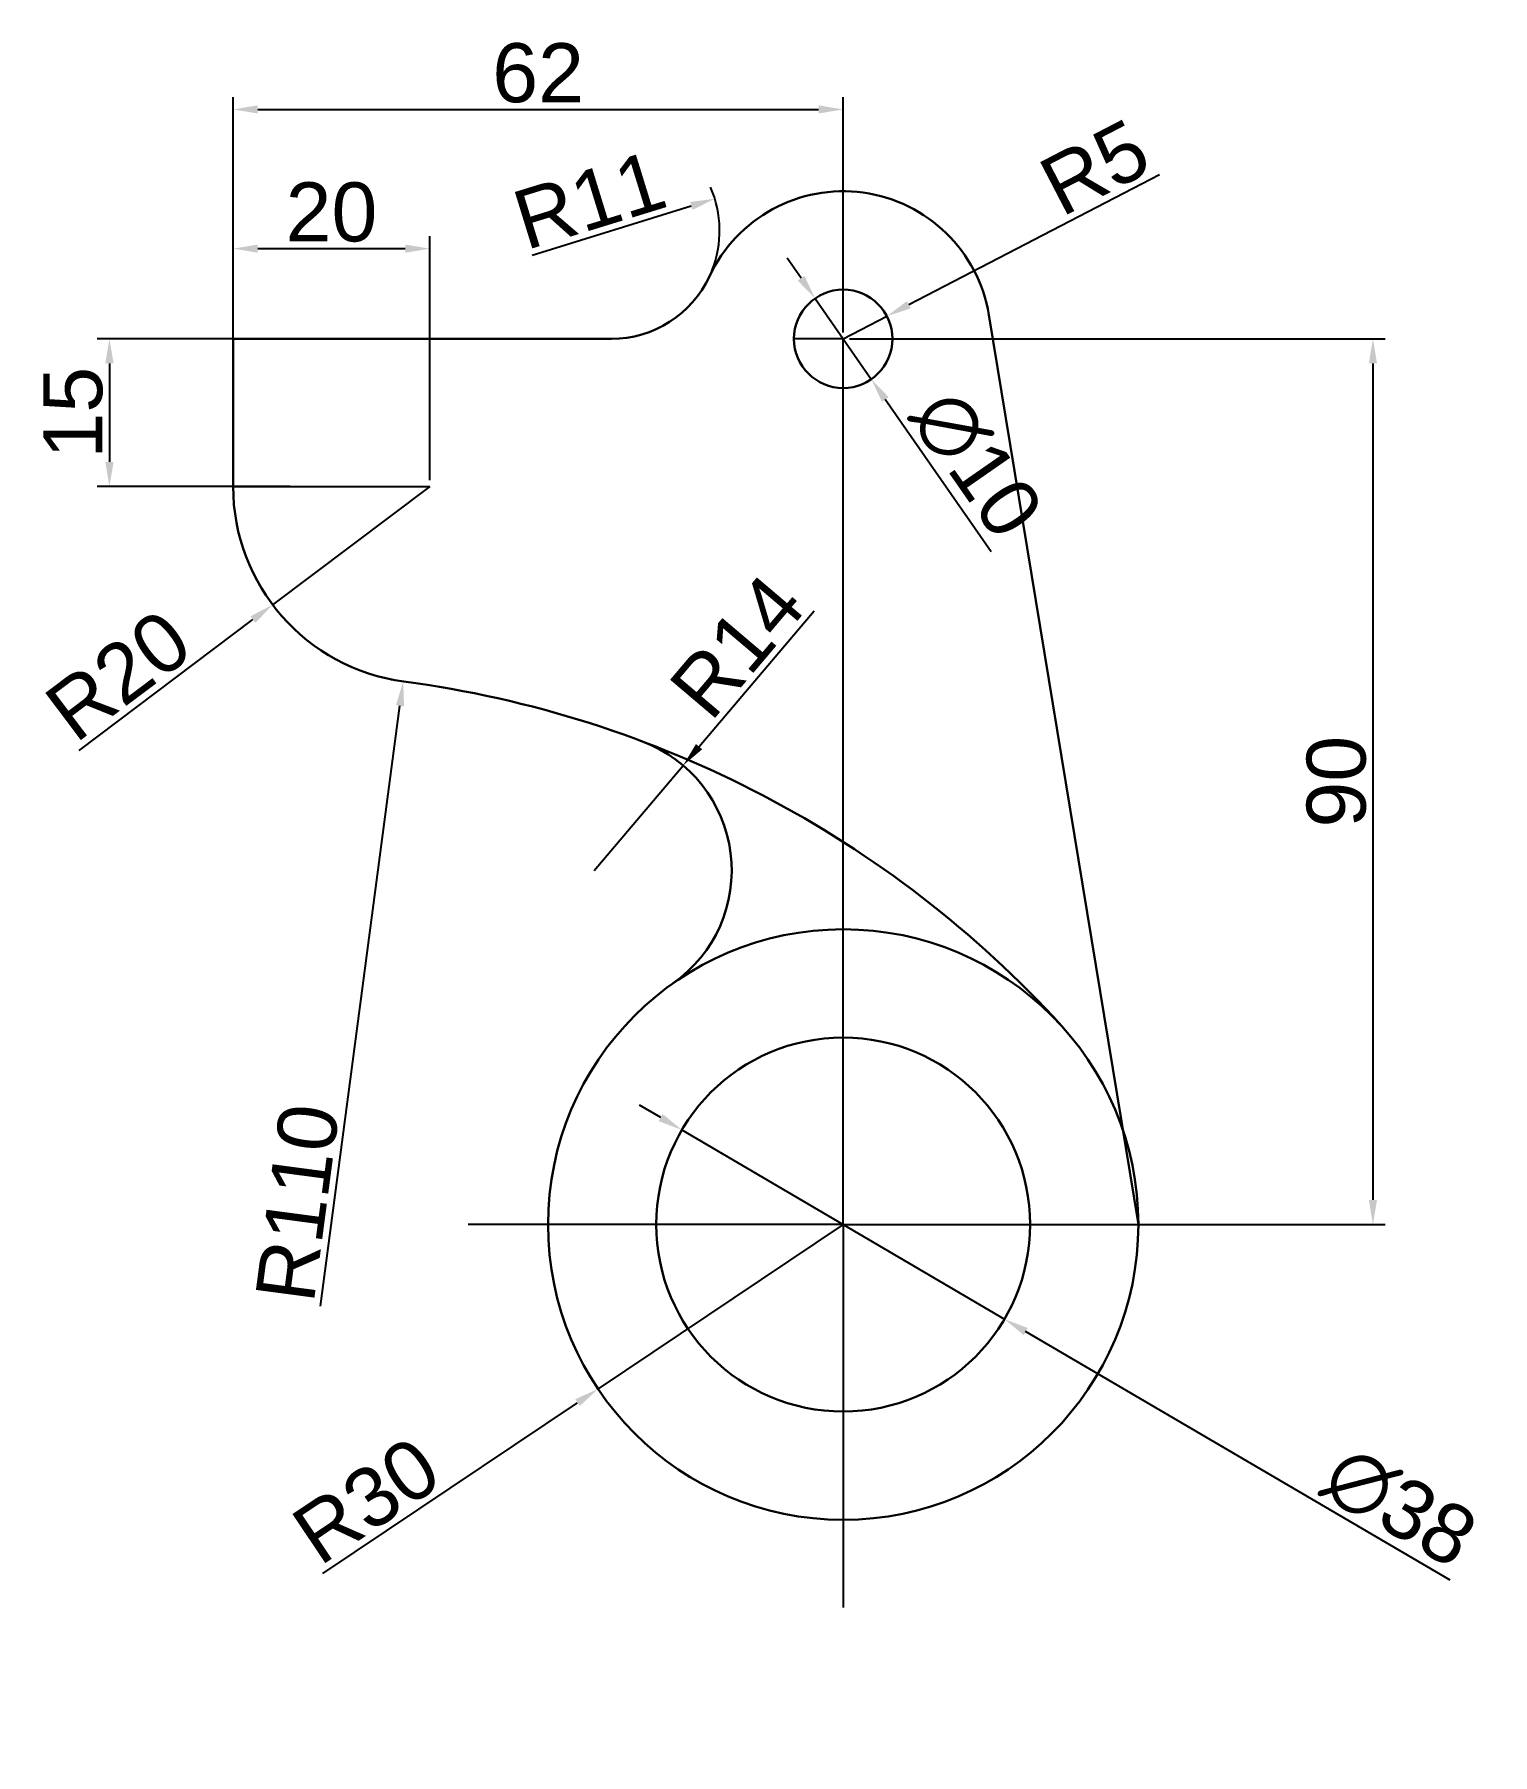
# Model space of a CAD drawing. Header units: millimetres. Extents: x 4353 to 4502, y 1605 to 1780.
import ezdxf

# ---------------------------------------------------------------- set-up
doc = ezdxf.new("R2010")
doc.units = ezdxf.units.MM
doc.styles.get("Standard").update_dxf_attribs({"font": 'arial.ttf'})
doc.dimstyles.new('ISO-25', dxfattribs={"dimtxt": 6, "dimasz": 2.5, "dimexe": 1.25, "dimexo": 0.625, "dimtad": 1, "dimtxsty": 'Standard', "dimcen": 2.5, "dimadec": 0, "dimazin": 0, "dimtfac": 1, "dimtmove": 0, "dimatfit": 3, "dimfxl": 1, "dimarcsym": 0})

# ---------------------------------------------------------------- blocks, each defined once
blk = doc.blocks.new('*D1')
at = {"color": 0, "lineweight": -2, "transparency": 16777216}
for p, q in [((4417.11, 1669.63), (4414.95, 1670.9)), ((4419.26, 1668.37), (4452.05, 1649.15)), ((4497.33, 1622.61), (4454.2, 1647.89))]:
    blk.add_line(p, q, dxfattribs=at)
at = {"color": 0, "transparency": 16777216}
for points in [[(4417.32, 1669.99), (4416.9, 1669.27), (4419.26, 1668.37)], [(4454.41, 1648.25), (4453.99, 1647.53), (4452.05, 1649.15)]]:
    blk.add_solid(points, dxfattribs=at)
at = {"layer": 'Defpoints', "color": 0, "transparency": 16777216}
for p in [(4419.26, 1668.37), (4452.05, 1649.15)]:
    blk.add_point(p, dxfattribs=at)
at = {"color": 0, "transparency": 16777216, "insert": (4492.22, 1630.08), "char_height": 6, "attachment_point": 5, "rotation": 329.6247}
blk.add_mtext('∅38', dxfattribs=at)
blk = doc.blocks.new('*D2')
at = {"color": 0, "lineweight": -2, "transparency": 16777216}
for p, q in [((4435.65, 1658.76), (4410.74, 1642.06)), ((4382.78, 1623.31), (4408.66, 1640.66))]:
    blk.add_line(p, q, dxfattribs=at)
at = {"color": 0, "transparency": 16777216}
blk.add_solid([(4408.43, 1641.01), (4408.89, 1640.32), (4410.74, 1642.06)], dxfattribs=at)
at = {"layer": 'Defpoints', "color": 0, "transparency": 16777216}
for p in [(4435.65, 1658.76), (4410.74, 1642.06)]:
    blk.add_point(p, dxfattribs=at)
at = {"color": 0, "transparency": 16777216, "insert": (4387.19, 1630.71), "char_height": 6, "attachment_point": 5, "rotation": 33.8378}
blk.add_mtext('R30', dxfattribs=at)
blk = doc.blocks.new('*D3')
at = {"color": 0, "lineweight": -2, "transparency": 16777216}
for p, q in [((4432.69, 1721.1), (4421, 1707.32)), ((4410.33, 1694.74), (4419.39, 1705.42))]:
    blk.add_line(p, q, dxfattribs=at)
at = {"color": 0, "transparency": 16777216}
blk.add_solid([(4420.69, 1707.59), (4421.32, 1707.05), (4419.39, 1705.42)], dxfattribs=at)
at = {"layer": 'Defpoints', "color": 0, "transparency": 16777216}
for p in [(4419.39, 1705.42), (4410.33, 1694.74)]:
    blk.add_point(p, dxfattribs=at)
at = {"color": 0, "transparency": 16777216, "insert": (4424.88, 1717.52), "char_height": 6, "attachment_point": 5, "rotation": 49.6877}
blk.add_mtext('R14', dxfattribs=at)
blk = doc.blocks.new('*D4')
at = {"color": 0, "lineweight": -2, "transparency": 16777216}
for p, q in [((4393.65, 1733.76), (4377.67, 1721.74)), ((4357.99, 1706.94), (4375.67, 1720.24))]:
    blk.add_line(p, q, dxfattribs=at)
at = {"color": 0, "transparency": 16777216}
blk.add_solid([(4375.42, 1720.57), (4375.92, 1719.9), (4377.67, 1721.74)], dxfattribs=at)
at = {"layer": 'Defpoints', "color": 0, "transparency": 16777216}
for p in [(4393.65, 1733.76), (4377.67, 1721.74)]:
    blk.add_point(p, dxfattribs=at)
at = {"color": 0, "transparency": 16777216, "insert": (4361.99, 1714.56), "char_height": 6, "attachment_point": 5, "rotation": 36.9494}
blk.add_mtext('R20', dxfattribs=at)
blk = doc.blocks.new('*D5')
at = {"color": 0, "lineweight": -2, "transparency": 16777216}
for p, q in [((4379.45, 1748.76), (4359.83, 1748.76)), ((4361.08, 1746.26), (4361.08, 1736.26)), ((4379.45, 1733.76), (4359.83, 1733.76))]:
    blk.add_line(p, q, dxfattribs=at)
at = {"color": 0, "transparency": 16777216}
for points in [[(4360.66, 1746.26), (4361.5, 1746.26), (4361.08, 1748.76)], [(4360.66, 1736.26), (4361.5, 1736.26), (4361.08, 1733.76)]]:
    blk.add_solid(points, dxfattribs=at)
at = {"layer": 'Defpoints', "color": 0, "transparency": 16777216}
for p in [(4380.08, 1748.76), (4361.08, 1733.76), (4380.08, 1733.76)]:
    blk.add_point(p, dxfattribs=at)
at = {"color": 0, "transparency": 16777216, "insert": (4357.39, 1741.26), "char_height": 6, "attachment_point": 5, "rotation": 90}
blk.add_mtext('15', dxfattribs=at)
blk = doc.blocks.new('*D6')
at = {"color": 0, "lineweight": -2, "transparency": 16777216}
for p, q in [((4373.65, 1749.39), (4373.65, 1773.32)), ((4435.65, 1749.39), (4435.65, 1773.32)), ((4376.15, 1772.07), (4433.15, 1772.07))]:
    blk.add_line(p, q, dxfattribs=at)
at = {"color": 0, "transparency": 16777216}
for points in [[(4376.15, 1772.49), (4376.15, 1771.66), (4373.65, 1772.07)], [(4433.15, 1772.49), (4433.15, 1771.66), (4435.65, 1772.07)]]:
    blk.add_solid(points, dxfattribs=at)
at = {"layer": 'Defpoints', "color": 0, "transparency": 16777216}
for p in [(4435.65, 1772.07), (4373.65, 1748.76), (4435.65, 1748.76)]:
    blk.add_point(p, dxfattribs=at)
at = {"color": 0, "transparency": 16777216, "insert": (4404.65, 1775.76), "char_height": 6, "attachment_point": 5}
blk.add_mtext('62', dxfattribs=at)
blk = doc.blocks.new('*D7')
at = {"color": 0, "lineweight": -2, "transparency": 16777216}
for p, q in [((4467.79, 1765.43), (4442.31, 1752.22)), ((4435.65, 1748.76), (4440.09, 1751.06))]:
    blk.add_line(p, q, dxfattribs=at)
at = {"color": 0, "transparency": 16777216}
blk.add_solid([(4442.12, 1752.59), (4442.5, 1751.85), (4440.09, 1751.06)], dxfattribs=at)
at = {"layer": 'Defpoints', "color": 0, "transparency": 16777216}
for p in [(4440.09, 1751.06), (4435.65, 1748.76)]:
    blk.add_point(p, dxfattribs=at)
at = {"color": 0, "transparency": 16777216, "insert": (4461.23, 1766.17), "char_height": 6, "attachment_point": 5, "rotation": 27.4178}
blk.add_mtext('R5', dxfattribs=at)
blk = doc.blocks.new('*D8')
at = {"color": 0, "lineweight": -2, "transparency": 16777216}
blk.add_line((4404.04, 1757.28), (4420.22, 1762.27), dxfattribs=at)
blk.add_arc((4412.1, 1759.76), 11, 338.2264, 23.6537, dxfattribs=at)
at = {"color": 0, "transparency": 16777216}
blk.add_solid([(4420.1, 1762.67), (4420.34, 1761.87), (4422.61, 1763)], dxfattribs=at)
at = {"layer": 'Defpoints', "color": 0, "transparency": 16777216}
for p in [(4422.61, 1763), (4412.1, 1759.76)]:
    blk.add_point(p, dxfattribs=at)
at = {"color": 0, "transparency": 16777216, "insert": (4409.86, 1762.88), "char_height": 6, "attachment_point": 5, "rotation": 17.1429}
blk.add_mtext('R11', dxfattribs=at)
blk = doc.blocks.new('*D9')
at = {"color": 0, "lineweight": -2, "transparency": 16777216}
for p, q in [((4431.37, 1754.92), (4429.95, 1756.97)), ((4432.8, 1752.87), (4438.51, 1744.66)), ((4450.69, 1727.12), (4439.93, 1742.6))]:
    blk.add_line(p, q, dxfattribs=at)
at = {"color": 0, "transparency": 16777216}
for points in [[(4431.72, 1755.16), (4431.03, 1754.68), (4432.8, 1752.87)], [(4440.28, 1742.84), (4439.59, 1742.37), (4438.51, 1744.66)]]:
    blk.add_solid(points, dxfattribs=at)
at = {"layer": 'Defpoints', "color": 0, "transparency": 16777216}
for p in [(4432.8, 1752.87), (4438.51, 1744.66)]:
    blk.add_point(p, dxfattribs=at)
at = {"color": 0, "transparency": 16777216, "insert": (4449.19, 1736.04), "char_height": 6, "attachment_point": 5, "rotation": 304.7941}
blk.add_mtext('∅10', dxfattribs=at)
blk = doc.blocks.new('*D10')
at = {"color": 0, "lineweight": -2, "transparency": 16777216}
for p, q in [((4436.28, 1748.76), (4490.74, 1748.76)), ((4489.49, 1746.26), (4489.49, 1661.26)), ((4436.28, 1658.76), (4490.74, 1658.76))]:
    blk.add_line(p, q, dxfattribs=at)
at = {"color": 0, "transparency": 16777216}
for points in [[(4489.08, 1746.26), (4489.91, 1746.26), (4489.49, 1748.76)], [(4489.08, 1661.26), (4489.91, 1661.26), (4489.49, 1658.76)]]:
    blk.add_solid(points, dxfattribs=at)
at = {"layer": 'Defpoints', "color": 0, "transparency": 16777216}
for p in [(4435.65, 1748.76), (4435.65, 1658.76), (4489.49, 1658.76)]:
    blk.add_point(p, dxfattribs=at)
at = {"color": 0, "transparency": 16777216, "insert": (4485.8, 1703.76), "char_height": 6, "attachment_point": 5, "rotation": 90}
blk.add_mtext('90', dxfattribs=at)
blk = doc.blocks.new('*D11')
at = {"color": 0, "lineweight": -2, "transparency": 16777216}
blk.add_line((4382.54, 1650.46), (4390.61, 1711.47), dxfattribs=at)
blk.add_arc((4376.5, 1604.9), 110, 82.4194, 83.1109, dxfattribs=at)
at = {"color": 0, "transparency": 16777216}
blk.add_solid([(4390.2, 1711.52), (4391.02, 1711.41), (4390.94, 1713.95)], dxfattribs=at)
at = {"layer": 'Defpoints', "color": 0, "transparency": 16777216}
for p in [(4390.94, 1713.95), (4376.5, 1604.9)]:
    blk.add_point(p, dxfattribs=at)
at = {"color": 0, "transparency": 16777216, "insert": (4380.21, 1660.97), "char_height": 6, "attachment_point": 5, "rotation": 82.4598}
blk.add_mtext('R110', dxfattribs=at)
blk = doc.blocks.new('*D12')
at = {"color": 0, "lineweight": -2, "transparency": 16777216}
for p, q in [((4373.65, 1741.89), (4373.65, 1759.18)), ((4393.65, 1734.39), (4393.65, 1759.18)), ((4376.15, 1757.93), (4391.15, 1757.93))]:
    blk.add_line(p, q, dxfattribs=at)
at = {"color": 0, "transparency": 16777216}
for points in [[(4376.15, 1758.34), (4376.15, 1757.51), (4373.65, 1757.93)], [(4391.15, 1758.34), (4391.15, 1757.51), (4393.65, 1757.93)]]:
    blk.add_solid(points, dxfattribs=at)
at = {"layer": 'Defpoints', "color": 0, "transparency": 16777216}
for p in [(4393.65, 1757.93), (4373.65, 1741.26), (4393.65, 1733.76)]:
    blk.add_point(p, dxfattribs=at)
at = {"color": 0, "transparency": 16777216, "insert": (4383.65, 1761.62), "char_height": 6, "attachment_point": 5}
blk.add_mtext('20', dxfattribs=at)

msp = doc.modelspace()

# ---------------------------------------------------------------- linework, layer by layer
at = {"lineweight": 30}
for p, q in [((4465.654, 1658.762), (4450.456, 1751.196)), ((4373.654, 1748.762), (4373.654, 1733.762)), ((4412.096, 1748.762), (4373.654, 1748.762))]:
    msp.add_line(p, q, dxfattribs=at)
for p, q in [((4435.654, 1748.762), (4430.654, 1748.762)), ((4435.654, 1658.762), (4435.654, 1748.762)), ((4373.654, 1733.762), (4393.654, 1733.762)), ((4435.654, 1658.762), (4397.546, 1658.762)), ((4435.654, 1658.762), (4435.654, 1619.859)), ((4435.654, 1658.762), (4465.654, 1658.762))]:
    msp.add_line(p, q)
for centre, radius in [((4435.654, 1748.762), 5), ((4435.654, 1658.762), 30), ((4435.654, 1658.762), 19)]:
    msp.add_circle(centre, radius, dxfattribs=at)
for centre, radius, start, end in [((4435.654, 1748.762), 15, 9.33751, 154.971), ((4412.096, 1759.762), 11, 270, 334.971), ((4393.654, 1733.762), 20, 180, 262.4194), ((4376.505, 1604.899), 110, 42.32211, 82.4194), ((4410.328, 1694.743), 14, 305.14136, 69.37022)]:
    msp.add_arc(centre, radius, start, end, dxfattribs=at)

# ---------------------------------------------------------------- dimensions: what is measured, and where the dimension line sits
for base, p1, p2, picture, middle in [((4435.654, 1772.072), (4373.654, 1748.762), (4435.654, 1748.762), '*D6', (4404.654, 1775.76)), ((4393.654, 1757.927), (4373.654, 1741.262), (4393.654, 1733.762), '*D12', (4383.654, 1761.615))]:
    dim = msp.add_linear_dim(base=base, p1=p1, p2=p2, dimstyle='ISO-25')
    dim.commit()
    dim.dimension.update_dxf_attribs({"geometry": picture, "text_midpoint": middle})
for center, mpoint, picture, middle in [((4435.654, 1748.762), (4440.093, 1751.065), '*D7', (4462.921, 1762.907)), ((4412.096, 1759.762), (4422.607, 1763.005), '*D8', (4410.936, 1759.404)), ((4393.654, 1733.762), (4377.671, 1721.74), '*D4', (4364.209, 1711.614)), ((4376.505, 1604.899), (4390.939, 1713.947), '*D11', (4383.863, 1660.489)), ((4435.654, 1658.762), (4410.736, 1642.057), '*D2', (4389.241, 1627.647))]:
    dim = msp.add_radius_dim(center=center, mpoint=mpoint, dimstyle='ISO-25')
    dim.commit()
    dim.dimension.update_dxf_attribs({"geometry": picture, "text_midpoint": middle, "dimtype": 164})
dim = msp.add_diameter_dim_2p(p1=(4432.801, 1752.868), p2=(4438.508, 1744.656), dimstyle='ISO-25')
dim.commit()
dim.dimension.update_dxf_attribs({"geometry": '*D9', "text_midpoint": (4446.026, 1733.836)})
for base, p1, p2, picture, middle in [((4361.08, 1733.762), (4380.078, 1748.762), (4380.078, 1733.762), '*D5', (4357.391, 1741.262)), ((4489.493, 1658.762), (4435.654, 1748.762), (4435.654, 1658.762), '*D10', (4485.804, 1703.762))]:
    dim = msp.add_linear_dim(base=base, p1=p1, p2=p2, angle=90, dimstyle='ISO-25')
    dim.commit()
    dim.dimension.update_dxf_attribs({"geometry": picture, "text_midpoint": middle})
dim = msp.add_radius_dim(center=(4410.328, 1694.743), mpoint=(4419.386, 1705.418), dimstyle='ISO-25')
dim.commit()
dim.dimension.update_dxf_attribs({"geometry": '*D3', "text_midpoint": (4424.881, 1717.517)})
dim = msp.add_diameter_dim_2p(p1=(4419.263, 1668.37), p2=(4452.046, 1649.155), dimstyle='ISO-25')
dim.commit()
dim.dimension.update_dxf_attribs({"geometry": '*D1', "text_midpoint": (4490.266, 1626.754), "dimtype": 163})

doc.saveas('drawing.dxf')
